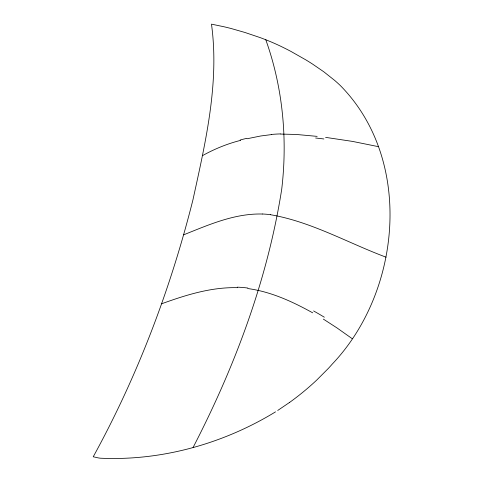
<?xml version="1.0" encoding="UTF-8"?>
<svg xmlns="http://www.w3.org/2000/svg" width="483" height="483" viewBox="0 0 483 483"><rect width="100%" height="100%" fill="white"/><g stroke="black" fill="none" stroke-linecap="round" stroke-linejoin="round"><path stroke-width="0.72" d="M193.067 447.5C234.931 366.506 267.558 279.609 281.71 189.27C287.681 139.14 282.863 87.387 265.783 39.757M289.571 402.43L277.713 410.465M275.515 411.86C223.406 443.69 161.618 460.999 100.476 458.21A43.573 38.103 -39.1 0 1 98.079 457.86L93.231 456.767C137.625 376.003 170.529 289.033 192.971 199.714C205.456 142.413 219.548 83.1 211.482 24.15L224.064 26.776A270.637 217.072 -21.9 0 1 231.272 28.551L244.959 32.482L260.162 37.614A273.221 220.242 -21.8 0 1 281.094 46.428L286.008 48.861A356.357 291.02 -28.1 0 1 290.965 51.433L305.92 59.922A367.424 300.589 -28.9 0 1 312.495 64.034L323.755 71.756L334.695 80.438A195.325 156.238 -15.6 0 1 340.521 85.739C413.526 160.012 401.512 291.11 332.376 363.959A255.851 207.841 -21 0 1 328.464 368.3L316.661 380.133A238.059 195.295 -20.3 0 1 289.577 402.436M202.661 155.544C214.609 148.909 227.36 143.729 240.612 140.366M183.679 234.816C208.807 224.77 234.696 213.287 262.305 214.029M161.521 303.825C185.822 295.016 211.27 287.017 237.413 287.681M247.061 138.754L260.699 135.989L271.645 134.576M280.78 134.075L296.314 134.461L317.15 136.375M325.602 137.371L352.536 141.41L378.364 146.651M270.329 214.687C311.112 221.655 347.669 242.822 386.05 257.179M247.815 288.55C270.939 291.678 292.475 301.603 312.7 312.833M323.369 319.106L336.971 327.909L352.167 338.655M262.293 213.993A52.569 27.29 11.8 0 1 270.323 214.651M313.594 310.949A403.975 356.128 -78.3 0 1 324.341 317.222M237.262 287.174A71.701 44.068 15 0 1 247.773 288.025M240.172 139.998A157.512 74.195 -0.1 0 1 246.644 138.367M271.591 134.431A65.773 31.697 0 0 1 280.762 133.918M315.634 138.017A242.212 70.506 2.1 0 1 323.9 138.965"/></g></svg>
